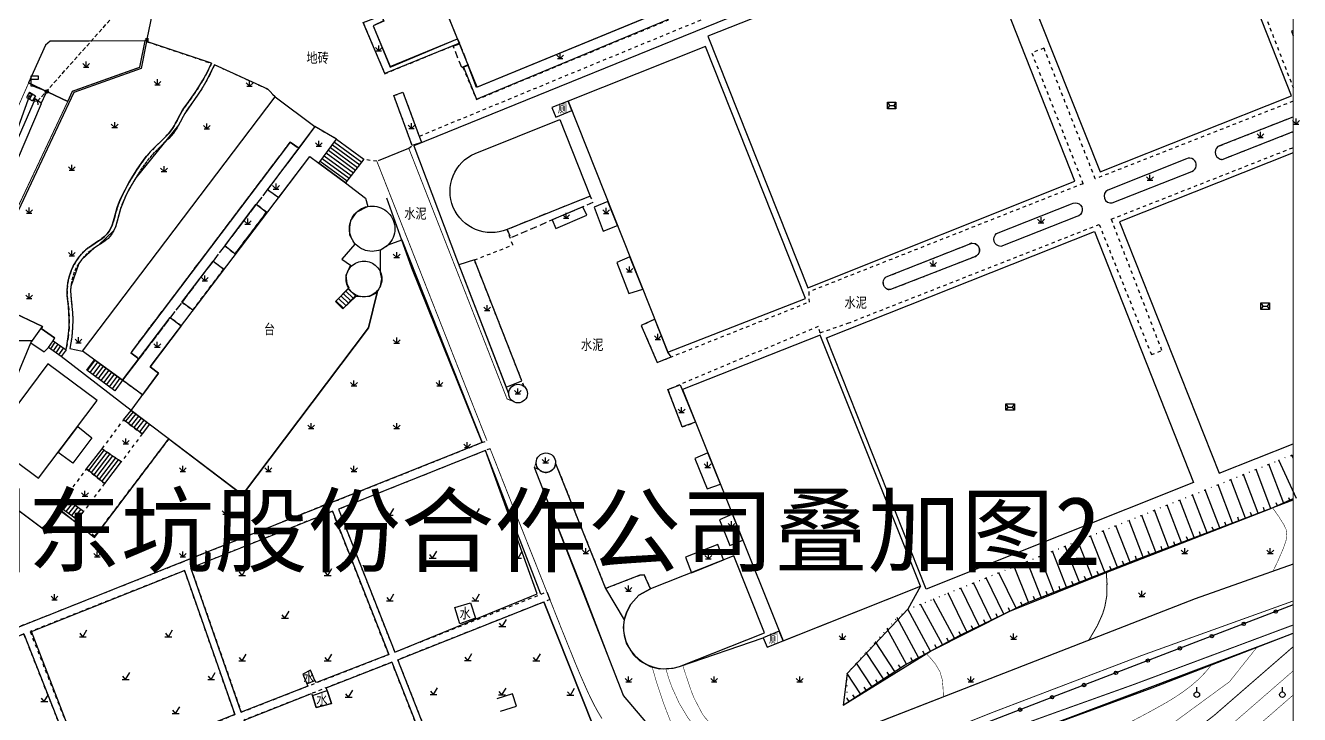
# Model space of a CAD drawing. Extents: x 396500 to 398250, y 1005980 to 1008200.
# Drawn here: x 397064.8 to 397250.9, y 1006093.1 to 1006193.8 of the extents above; entities that cross this region are included whole.
import ezdxf
from ezdxf.enums import TextEntityAlignment as Align

# ---------------------------------------------------------------- set-up
doc = ezdxf.new("R2010")
doc.units = 0
doc.header["$LTSCALE"] = 0.5
for name, pattern in [('X31', [1.8, 1.2, -0.6]), ('X39', [3, 2.5, -0.5]), ('X4', [1.6, 0, -1.6]), ('X5', [3, 2, -1]), ('X6', [2, 1, -1])]:
    doc.linetypes.add(name, pattern=pattern)
doc.layers.get('0').update_dxf_attribs({"linetype": 'CONTINUOUS'})
doc.layers.add('ASSIST', color=7, linetype='CONTINUOUS', plot=False)
for name, color, linetype in [('DGX', 2, 'CONTINUOUS'), ('DLDW', 11, 'CONTINUOUS'), ('DLSS', 4, 'CONTINUOUS'), ('DMTZ', 3, 'CONTINUOUS'), ('GXYZ', 2, 'CONTINUOUS'), ('JMD', 6, 'CONTINUOUS'), ('SXSS', 5, 'CONTINUOUS'), ('ZBTZ', 3, 'CONTINUOUS'), ('用地红线', 1, 'CONTINUOUS')]:
    doc.layers.add(name, color=color, linetype=linetype)
doc.layers.add('绘图层', color=6, linetype='CONTINUOUS', lineweight=5)
doc.styles.add('粗等线体', font='simhei.ttf')
doc.styles.add('细等线体', font='长等线体_0.TTF', dxfattribs={"width": 0.8})
doc.linetypes.add('10421', pattern='A,2,[150,AAA.SHX,S=1,R=0,X=0,Y=1],1e-11', length=2)
doc.linetypes.add('10422', pattern='A,2,[150,AAA.SHX,S=1,R=0,X=0,Y=1],2,[177,AAA.SHX,S=1,R=0,X=0,Y=0.8],1e-09', length=4)
doc.linetypes.add('1161', pattern='A,0,[149,AAA.SHX,S=0.15,R=0,X=0,Y=0],-1.6', length=1.6)
doc.linetypes.add('443', pattern='A,5,[169,AAA.SHX,S=0.83,R=0,X=0,Y=0],5', length=10)
doc.linetypes.add('8353', pattern='A,1.5,[145,AAA.SHX,S=1,R=0,X=0,Y=-0.1],1.5,-1,1.5,[145,AAA.SHX,S=1,R=0,X=0,Y=1.1],1.5,-1', length=8)

# ---------------------------------------------------------------- blocks, each defined once
blk = doc.blocks.new('gc170')
at = {"linetype": 'Continuous'}
blk.add_circle((0, 0), 0.5, dxfattribs=at)
blk = doc.blocks.new('gc013c')
at = {"linetype": 'Continuous'}
blk.add_line((0.5, 0), (4, 0), dxfattribs=at)
at = {"linetype": 'Continuous', "const_width": 0.15, "flags": 128}
blk.add_lwpolyline([(3.775, 0, 1), (3.925, 0, 1)], format="xyb", close=True, dxfattribs=at)
blk = doc.blocks.new('gc076')
for p, q in [((0, 0), (0, 3)), ((0, 3), (2, 3)), ((2, 2), (0, 2)), ((1, 0), (0, 0)), ((2, 3), (2, 2))]:
    blk.add_line(p, q)
blk = doc.blocks.new('gc124')
for p, q in [((-1, 1), (0, 0)), ((-0.8, 0), (0.8, 0)), ((0, 0), (0, 1.6)), ((0, 0), (1, 1))]:
    blk.add_line(p, q)
blk = doc.blocks.new('gc123')
for p, q in [((-1, 0), (1, 0)), ((0, 0), (-0.8, 1)), ((0, 0), (1.2, 2))]:
    blk.add_line(p, q)
blk = doc.blocks.new('gc125')
blk.add_line((0, 0.8), (0, 2.2))
blk.add_circle((0, 0), 0.8)
blk = doc.blocks.new('gc002')
at = {"const_width": 1}
blk.add_lwpolyline([(-0.5, 0), (0.5, 0)], dxfattribs=at)
blk = doc.blocks.new('gc272')
at = {"linetype": 'Continuous'}
blk.add_lwpolyline([(1.25, 0), (1.25, 0), (-1.25, 0), (-1.25, 1.9), (1.25, 1.9)], close=True, dxfattribs=at)
for points in [[(-1.25, 1.9), (-0.625, 0.95), (-1.25, 0)], [(-0.625, 0.95), (0.625, 0.95)], [(1.25, 1.9), (0.625, 0.95), (1.25, 0)]]:
    blk.add_lwpolyline(points, dxfattribs=at)

msp = doc.modelspace()

# ---------------------------------------------------------------- linework, layer by layer
at = {"layer": 'ASSIST', "linetype": '1161', "flags": 128}
for points in [[(397116.85, 1006195.27), (397117.1, 1006194.5), (397115.57, 1006193.77), (397118.08, 1006187.75), (397127.93, 1006191.88), (397128.18, 1006191.26), (397117.29, 1006186.8), (397114.14, 1006194.24)], [(397082.49, 1006191.48), (397081.7, 1006187.55), (397071.86, 1006184.04), (397057.82, 1006154.31), (397067.26, 1006149.86), (397067.1, 1006149.53), (397069.05, 1006148.19), (397068.81, 1006147.76), (397070.73, 1006146.41), (397070.79, 1006146.74), (397071.04, 1006148.31), (397071.16, 1006149.67), (397071.19, 1006150.84), (397071.14, 1006151.85), (397071.06, 1006152.75), (397070.97, 1006153.55), (397070.89, 1006154.3), (397070.87, 1006155.04), (397070.91, 1006155.78), (397071.03, 1006156.52), (397071.22, 1006157.25), (397071.46, 1006157.96), (397071.77, 1006158.65), (397072.12, 1006159.3), (397072.53, 1006159.89), (397072.97, 1006160.43), (397073.45, 1006160.9), (397073.95, 1006161.31), (397074.46, 1006161.68), (397074.97, 1006162.02), (397075.46, 1006162.34), (397075.92, 1006162.66), (397076.34, 1006163), (397076.7, 1006163.36), (397077.01, 1006163.76), (397077.25, 1006164.19), (397077.45, 1006164.65), (397077.62, 1006165.14), (397077.76, 1006165.64), (397077.9, 1006166.16), (397078.05, 1006166.69), (397078.2, 1006167.21), (397078.39, 1006167.74), (397078.59, 1006168.26), (397078.82, 1006168.78), (397079.07, 1006169.29), (397079.33, 1006169.8), (397079.61, 1006170.32), (397079.9, 1006170.82), (397080.19, 1006171.33), (397080.49, 1006171.83), (397080.79, 1006172.34), (397081.11, 1006172.83), (397081.43, 1006173.32), (397081.77, 1006173.8), (397082.12, 1006174.27), (397082.48, 1006174.73), (397082.87, 1006175.18), (397083.27, 1006175.61), (397083.68, 1006176.03), (397084.1, 1006176.44), (397084.52, 1006176.84), (397084.92, 1006177.23), (397085.3, 1006177.62), (397085.66, 1006178), (397085.98, 1006178.38), (397086.25, 1006178.77), (397086.5, 1006179.16), (397086.72, 1006179.56), (397086.94, 1006179.96), (397087.15, 1006180.38), (397087.38, 1006180.81), (397087.64, 1006181.25), (397087.94, 1006181.72), (397088.28, 1006182.2), (397088.67, 1006182.73), (397089.11, 1006183.34), (397089.59, 1006184.03), (397090.12, 1006184.85), (397090.69, 1006185.82), (397091.31, 1006186.96), (397091.97, 1006188.3)], [(397071.66, 1006151.87), (397071.7, 1006150.85), (397071.67, 1006149.66), (397071.54, 1006148.27), (397071.28, 1006146.64), (397073.12, 1006146.22), (397101.29, 1006183.41), (397100.19, 1006184.52), (397092.42, 1006188.09), (397091.13, 1006185.57), (397090.55, 1006184.59), (397088.08, 1006180.98), (397087.82, 1006180.54), (397087.37, 1006179.69), (397087.15, 1006179.28), (397080.91, 1006171.57), (397080.62, 1006171.08), (397079.78, 1006169.59), (397079.52, 1006169.08), (397078.85, 1006167.54), (397078.67, 1006167.01), (397077.92, 1006164.37), (397077.71, 1006163.89), (397075.39, 1006161.65), (397074.88, 1006161.31), (397072.95, 1006159.6), (397072.56, 1006159.03), (397071.41, 1006155.7), (397071.37, 1006154.99), (397071.58, 1006152.76)], [(397107.04, 1006179.06), (397100.15, 1006169.87), (397101.78, 1006168.68), (397106.31, 1006174.66), (397107.63, 1006173.73), (397110.25, 1006177.19)], [(397128.1, 1006158.86), (397135.03, 1006140.95), (397137.31, 1006141.89), (397130.38, 1006159.56)], [(397154.76, 1006149.96), (397157.09, 1006144.58), (397159.13, 1006145.4), (397158.63, 1006146.07), (397156.72, 1006150.89)], [(397160.68, 1006135.3), (397158.66, 1006140.61), (397160.45, 1006141.31), (397162.67, 1006135.85), (397160.72, 1006135.19)], [(397110.52, 1006123.13), (397118.73, 1006102.25), (397139.53, 1006110.79), (397131.99, 1006131.7)], [(397117.86, 1006101.91), (397107.33, 1006097.79), (397107.07, 1006098.12), (397106.44, 1006099.61), (397105.32, 1006099.01), (397106.06, 1006097.29), (397096.32, 1006093.47), (397088.95, 1006114.55), (397109.63, 1006122.86)], [(397088.03, 1006114.18), (397095.39, 1006093.11), (397086.43, 1006089.57), (397086.19, 1006089.97), (397085.38, 1006092.08), (397083.36, 1006091.22), (397084.25, 1006089.14), (397084.43, 1006088.79), (397073.64, 1006084.5), (397065.67, 1006105.25)], [(397079.95, 1006051.11), (397072.06, 1006050.04), (397063.65, 1006051), (397059.13, 1006051.38), (397056.4, 1006059.99), (397052.86, 1006059.12), (397049.13, 1006068.06), (397052.05, 1006069.45), (397047.54, 1006081.83), (397055.93, 1006101.43), (397064.55, 1006104.91), (397073.57, 1006082.02), (397084.96, 1006053.13)]]:
    msp.add_lwpolyline(points, close=True, dxfattribs=at)
at = {"layer": 'ASSIST', "linetype": '1161'}
msp.add_lwpolyline([(397250, 1006193.08), (397249.74, 1006192.98), (397250, 1006192.3)], dxfattribs=at)
at = {"layer": 'ASSIST', "linetype": 'Continuous', "flags": 128}
for points in [[(397043.59, 1006123), (397065.4, 1006183.66)], [(397065.36, 1006184.06), (397064.93, 1006183.29)]]:
    msp.add_lwpolyline(points, dxfattribs=at)
at = {"layer": 'ASSIST', "linetype": '1161'}
msp.add_lwpolyline([(397250, 1006180.46, 0.015138), (397249.94, 1006180.44), (397239.01, 1006176.12, 0.686034), (397239.63, 1006174.25), (397250, 1006178.31)], format="xyb", dxfattribs=at)
at = {"layer": 'ASSIST', "linetype": 'Continuous', "flags": 128}
for points in [[(397107.63, 1006173.73), (397110.25, 1006177.19), (397114.24, 1006174.27), (397111.55, 1006170.83)], [(397110.09, 1006153.47), (397111.94, 1006155.35), (397113.01, 1006154.33), (397111.16, 1006152.43)], [(397068.81, 1006147.76), (397070.73, 1006146.41), (397069.99, 1006145.43), (397068.17, 1006146.78)], [(397074.85, 1006144.98), (397078.98, 1006142.01), (397077.83, 1006140.45), (397073.74, 1006143.46)], [(397080.25, 1006137.56), (397082.9, 1006135.55), (397081.83, 1006134.14), (397079.13, 1006136.19)], [(397076.01, 1006131.98), (397078.76, 1006130.09), (397076.33, 1006126.89), (397073.72, 1006129.03)], [(397070.58, 1006124.79), (397073.25, 1006122.83), (397072.32, 1006121.6), (397069.6, 1006123.59)]]:
    msp.add_lwpolyline(points, close=True, dxfattribs=at)
at = {"layer": 'ASSIST', "linetype": '1161'}
for points in [[(397222.95, 1006169.78, 0.882995), (397223.56, 1006167.91), (397235.21, 1006172.49, 1.050404), (397234.4, 1006174.33)], [(397206.67, 1006163.42), (397217.6, 1006167.74, -1.20638), (397218.41, 1006165.9), (397207.28, 1006161.55, -0.708812)], [(397202.68, 1006161.88, -1.100886), (397203.49, 1006160.03), (397191.18, 1006155.22, -0.77659), (397190.56, 1006157.09)]]:
    msp.add_lwpolyline(points, format="xyb", close=True, dxfattribs=at)
at = {"layer": 'ASSIST', "linetype": '1161', "elevation": -27.35, "flags": 128}
for points in [[(397098.5, 1006167.7), (397100.02, 1006166.55), (397095.39, 1006160.45), (397093.89, 1006161.62)], [(397092.21, 1006159.37), (397093.75, 1006158.21), (397089.22, 1006152.22), (397087.61, 1006153.4)], [(397085.92, 1006151.15), (397087.55, 1006149.93), (397083, 1006143.93), (397084.2, 1006143.03), (397081.9, 1006139.85), (397078.98, 1006142.01)]]:
    msp.add_lwpolyline(points, close=True, dxfattribs=at)
at = {"layer": 'ASSIST', "linetype": '1161'}
for points in [[(397141.72, 1006165.41), (397142.3, 1006164.17), (397146.81, 1006166.12), (397146.24, 1006167.34)], [(397156.1, 1006111.5), (397155.18, 1006113.55), (397154.54, 1006113.5), (397149.54, 1006111.56), (397152.24, 1006106.98), (397152.64, 1006108.16), (397153.21, 1006109.27), (397154.41, 1006110.56)]]:
    msp.add_lwpolyline(points, close=True, dxfattribs=at)
at = {"layer": 'ASSIST', "linetype": '1161', "elevation": -27.35}
for points in [[(397116.84, 1006156.78), (397116.66, 1006157.74), (397116.66, 1006161.05), (397117.77, 1006161.77), (397119.77, 1006162.5), (397131.51, 1006132.88), (397054.97, 1006102.41), (397049.03, 1006109.75), (397049.23, 1006110.2), (397055.02, 1006123.31), (397055.33, 1006124.55), (397057.58, 1006127.57), (397067.71, 1006120.01), (397069.96, 1006122.99), (397074.85, 1006119.02), (397085.72, 1006133.41), (397096.5, 1006125.23), (397114.9, 1006149.64), (397116.16, 1006154.82), (397116.65, 1006155.79)], [(397127.26, 1006080.54), (397119.17, 1006101.13), (397140.54, 1006109.59), (397149.72, 1006086.45), (397148.96, 1006085.15), (397143.68, 1006082.57), (397138.55, 1006081.23), (397133.39, 1006082.64), (397129.98, 1006082.5)], [(397104.38, 1006070.4), (397096.72, 1006092.33), (397106.59, 1006096.2), (397106.7, 1006095.9), (397107.26, 1006094.17), (397109.5, 1006094.72), (397108.88, 1006096.62), (397108.72, 1006097.03), (397118.31, 1006100.79), (397126.49, 1006080), (397124.27, 1006078.38), (397121.75, 1006075.02), (397114.94, 1006073.02), (397111.98, 1006074.27), (397109.16, 1006074.33), (397105.58, 1006071.27)]]:
    msp.add_lwpolyline(points, close=True, dxfattribs=at)
at = {"layer": 'ASSIST', "linetype": 'X4'}
msp.add_lwpolyline([(397184.84, 1006095.46), (397184.83, 1006099.12), (397186.21, 1006100.66), (397187.6, 1006102.2), (397188.98, 1006103.73), (397190.71, 1006105.66), (397192.13, 1006107.24), (397193.72, 1006108.51), (397197.45, 1006110.01), (397199.58, 1006110.87), (397201.44, 1006111.61), (397203.3, 1006112.36), (397205.16, 1006113.11), (397207.02, 1006113.86), (397209.26, 1006114.76), (397211.12, 1006115.5), (397212.97, 1006116.25), (397214.83, 1006116.99), (397216.68, 1006117.74), (397218.54, 1006118.49), (397220.4, 1006119.23), (397222.25, 1006119.98), (397224.11, 1006120.72), (397226.03, 1006121.5), (397227.89, 1006122.24), (397229.75, 1006122.99), (397231.6, 1006123.74), (397233.46, 1006124.48), (397235.32, 1006125.23), (397237.17, 1006125.97), (397239.03, 1006126.72), (397240.88, 1006127.47), (397242.74, 1006128.21), (397244.6, 1006128.96), (397246.45, 1006129.7), (397247.93, 1006130.3), (397249.79, 1006131.04), (397250, 1006131.13)], dxfattribs=at)
at = {"layer": 'ASSIST', "linetype": 'Continuous', "elevation": -27.35, "flags": 128}
msp.add_lwpolyline([(397250, 1006109.14), (397214.84, 1006095.67), (397163.56, 1006075.8), (397112.96, 1006053.59), (397105.49, 1006046.87), (397101.39, 1006037.8), (397099.54, 1006027.97), (397097.99, 1006018.1), (397096.23, 1006000)], dxfattribs=at)
at = {"layer": 'ASSIST', "linetype": '1161', "flags": 128}
msp.add_lwpolyline([(397097.45, 1006000), (397098.62, 1006017.87), (397108.57, 1006047.34), (397122.32, 1006055.51), (397164.55, 1006072.93), (397199.58, 1006089.08), (397206.71, 1006090.29), (397208.42, 1006089.35), (397209.97, 1006089.92), (397248.24, 1006104.35), (397250, 1006105.04)], dxfattribs=at)
at = {"layer": 'DGX', "linetype": 'Continuous', "const_width": 0.075, "flags": 128}
for points, elevation in [([(397246.99, 1006123.35), (397247.89, 1006122.08), (397248.64, 1006120.88), (397248.97, 1006120.2), (397249.09, 1006119.2), (397248.92, 1006118.38), (397248.53, 1006117.32), (397247.73, 1006115.47), (397247.08, 1006114.12)], 18), ([(397196.38, 1006102.07), (397197.19, 1006101.18), (397197.74, 1006100.5), (397198.4, 1006099.39), (397198.73, 1006098.27), (397198.84, 1006097.13), (397198.91, 1006095.76)], 17), ([(397156.34, 1006100.09), (397157.01, 1006097.79), (397158, 1006094.81), (397159.07, 1006092.03), (397159.51, 1006090.46), (397159.93, 1006087.6)], 15.5), ([(397162.79, 1006086.12), (397163.79, 1006086.31), (397164.51, 1006086.55), (397165.27, 1006087.14), (397165.39, 1006087.46), (397165.3, 1006088.08), (397164.99, 1006088.64), (397162.8, 1006091.03), (397161.54, 1006092.72), (397160.31, 1006094.76), (397159.3, 1006096.97), (397158.8, 1006098.32), (397158.33, 1006099.85)], 16), ([(397160.88, 1006100.15), (397161.22, 1006099.05), (397162.11, 1006096.44), (397162.48, 1006095.52), (397163.71, 1006093.17), (397164.19, 1006092.55), (397164.74, 1006091.98), (397166.13, 1006090.96), (397168.03, 1006089.98), (397170.48, 1006088.95), (397173.04, 1006087.99), (397175.88, 1006086.99)], 16.5)]:
    msp.add_lwpolyline(points, dxfattribs=dict(at, elevation=elevation))
at = {"layer": 'DGX', "color": 3, "linetype": 'Continuous', "lineweight": -2, "const_width": 0.15, "elevation": 17.5, "flags": 128}
msp.add_lwpolyline([(397222.7, 1006113.9), (397222.81, 1006112.28), (397222.76, 1006110.39), (397222.49, 1006108.89), (397222.16, 1006107.82), (397221.39, 1006106.11), (397220.1, 1006103.91)], dxfattribs=at)
at = {"layer": 'DGX', "linetype": 'Continuous', "const_width": 0.075}
for points, elevation in [([(397185.12, 1006064.93), (397189.26, 1006067.09), (397197.2, 1006073.48), (397197.45, 1006073.73), (397204.16, 1006078.71), (397214.83, 1006082.47), (397225.4, 1006086.61), (397233.9, 1006092.94), (397240.7, 1006097.92), (397244.73, 1006102.98)], 19.5), ([(397225.68, 1006091.74), (397229.24, 1006093.63), (397231.65, 1006094.98), (397232.83, 1006095.71), (397234, 1006096.5), (397235.12, 1006097.35), (397236.2, 1006098.3), (397237.21, 1006099.34), (397238.07, 1006100.39)], 19), ([(397250, 1006099.5), (397240.43, 1006091.18), (397239.28, 1006090.36), (397237.48, 1006089.18), (397236.92, 1006088.76), (397235.65, 1006087.7), (397234.95, 1006087.06), (397233.39, 1006085.56), (397228.44, 1006080.48), (397227.9, 1006079.96), (397227.69, 1006079.8), (397226.84, 1006079.28), (397224.33, 1006077.6), (397222.82, 1006076.69), (397221.26, 1006075.84), (397219.31, 1006074.96), (397217.61, 1006074.27), (397214.44, 1006073.1), (397199.72, 1006068.63), (397197.88, 1006067.08), (397190.26, 1006063.04), (397187.21, 1006061.64)], 20.5), ([(397250, 1006095.97), (397242.43, 1006089.39), (397239.34, 1006087.4), (397238, 1006086.38), (397237.28, 1006085.77), (397236.53, 1006085.1), (397234.92, 1006083.57), (397230.09, 1006078.65), (397229.76, 1006078.42), (397228.79, 1006077.9), (397227.17, 1006076.85), (397219.99, 1006071.96), (397217.33, 1006070.57), (397210.55, 1006067.12), (397210.1, 1006066.93), (397203.21, 1006064.45), (397199.38, 1006063.92), (397190.19, 1006060.17), (397188.46, 1006059.68)], 21)]:
    msp.add_lwpolyline(points, dxfattribs=dict(at, elevation=elevation))
at = {"layer": 'DGX', "color": 3, "linetype": 'Continuous', "lineweight": -2, "const_width": 0.15, "elevation": 20}
msp.add_lwpolyline([(397250, 1006103.03), (397238.47, 1006093.01), (397237.12, 1006091.97), (397235.62, 1006090.96), (397234.62, 1006090.15), (397232.65, 1006088.33), (397226.79, 1006082.35), (397226.25, 1006081.87), (397226.12, 1006081.8), (397224.9, 1006081.44), (397222.29, 1006080.53), (397203.38, 1006073.79), (397200.13, 1006072.84), (397198.68, 1006072.17), (397196.37, 1006070.24), (397190.32, 1006065.92), (397186.19, 1006063.25)], dxfattribs=at)
at = {"layer": 'DLDW', "color": 11, "linetype": 'Continuous'}
for p, q in [((397064.93, 1006183.29), (397065.81, 1006182.81)), ((397065.36, 1006184.06), (397066.23, 1006183.57)), ((397065.79, 1006183.82), (397065.37, 1006183.05)), ((397066.23, 1006183.57), (397065.81, 1006182.81))]:
    msp.add_line(p, q, dxfattribs=at)
at = {"layer": 'DLDW', "linetype": 'Continuous'}
for points in [[(397183.99, 1006200), (397164.5, 1006192.27), (397179.08, 1006155.5), (397218.12, 1006171.09), (397206.72, 1006200)], [(397210.87, 1006200), (397221.79, 1006172.45), (397249.76, 1006183.54), (397243.28, 1006200)], [(397250, 1006175.23), (397224.61, 1006165.15), (397239.18, 1006128.4), (397250, 1006132.69)]]:
    msp.add_lwpolyline(points, dxfattribs=at)
for points in [[(397141.7, 1006181.84), (397142.28, 1006180.45), (397144.63, 1006181.38), (397144.08, 1006182.78)], [(397172.55, 1006104.36), (397173.13, 1006102.97), (397175.49, 1006103.9), (397174.93, 1006105.3)]]:
    msp.add_lwpolyline(points, close=True, dxfattribs=at)
at = {"layer": 'DLDW', "linetype": 'Continuous', "elevation": -27.35}
msp.add_lwpolyline([(397111.55, 1006170.83), (397114.45, 1006168.61), (397114.81, 1006167.38), (397113.1, 1006166.48), (397112.27, 1006165.32), (397112.13, 1006164.36), (397112.15, 1006163.22), (397112.93, 1006161.88), (397111, 1006159.66), (397112.26, 1006158.78), (397111.58, 1006157.27), (397111.73, 1006156.13), (397112.05, 1006155.47), (397110.1, 1006153.47), (397111.16, 1006152.43), (397113.11, 1006154.28), (397113.8, 1006154.2), (397115.11, 1006154.27), (397116.16, 1006154.82), (397114.9, 1006149.64), (397096.5, 1006125.23), (397080.25, 1006137.56), (397084.2, 1006143.03), (397083, 1006143.93), (397106.31, 1006174.66), (397107.63, 1006173.73)], close=True, dxfattribs=at)
at = {"layer": 'DLDW', "linetype": 'Continuous', "flags": 128}
msp.add_lwpolyline([(397196.39, 1006111.43), (397181.81, 1006148.2), (397220.96, 1006163.72), (397235.43, 1006127.02)], close=True, dxfattribs=at)
at = {"layer": 'DLSS', "linetype": 'X6'}
for points in [[(397128.71, 1006187.75), (397130.67, 1006182.99), (397158.73, 1006194.64), (397158.05, 1006196.39), (397156.54, 1006200)], [(397244.07, 1006200), (397250, 1006184.76)], [(397116.85, 1006195.27), (397114.14, 1006194.24), (397117.29, 1006186.77), (397128.18, 1006191.25)], [(397163.46, 1006194.61), (397122.31, 1006177.62)], [(397250, 1006182.76), (397221.09, 1006171.41), (397213.59, 1006190.53), (397211.82, 1006189.8), (397219.3, 1006170.71), (397179.23, 1006154.89), (397179.27, 1006153.41)], [(397120.79, 1006175.88), (397121.28, 1006176.31), (397118.6, 1006183.59), (397119.94, 1006184.08), (397122.65, 1006176.71)], [(397180.92, 1006148.93), (397184.96, 1006150.31), (397221.66, 1006164.75), (397229.29, 1006145.73), (397230.83, 1006146.33), (397223.43, 1006165.52), (397250, 1006175.99)], [(397116.13, 1006173.98), (397114.34, 1006174.23)], [(397137.63, 1006141.09), (397130.38, 1006159.56), (397135.99, 1006161.75), (397135.16, 1006164.02)], [(397156.72, 1006150.89), (397154.76, 1006149.96), (397157.09, 1006144.58), (397179.27, 1006153.41)], [(397180.92, 1006148.93), (397180.61, 1006149.83), (397158.64, 1006140.62), (397160.74, 1006135.15), (397162.69, 1006135.84)], [(397142.25, 1006129.81), (397149.54, 1006111.56), (397154.54, 1006113.5), (397155.18, 1006113.55), (397156.1, 1006111.5)]]:
    msp.add_lwpolyline(points, dxfattribs=at)
at = {"layer": 'DLSS', "linetype": 'Continuous', "const_width": 0.125, "elevation": -27.35, "flags": 128}
for points in [[(397038.67, 1006123.87), (397039.84, 1006127.81), (397047.27, 1006144.8), (397067.7, 1006190.97), (397068.37, 1006191.52), (397082.25, 1006191.59)], [(397096, 1006000), (397096.19, 1006002.84), (397097.71, 1006023.2), (397099.64, 1006037.98), (397103.56, 1006048.34), (397114.47, 1006055.73), (397130.19, 1006062.7), (397149.6, 1006070.92), (397206.21, 1006093.49), (397227.99, 1006101.8), (397250, 1006109.72)]]:
    msp.add_lwpolyline(points, dxfattribs=at)
at = {"layer": 'DLSS', "linetype": 'X6', "elevation": -27.35}
for points in [[(397082.58, 1006191.45), (397091.97, 1006188.3)], [(397091.97, 1006188.3), (397091.31, 1006186.96), (397090.69, 1006185.82), (397090.12, 1006184.85), (397089.59, 1006184.03), (397089.11, 1006183.34), (397088.67, 1006182.73), (397088.28, 1006182.2), (397087.94, 1006181.72), (397087.64, 1006181.25), (397087.38, 1006180.81), (397087.15, 1006180.38), (397086.94, 1006179.96), (397086.72, 1006179.56), (397086.5, 1006179.16), (397086.25, 1006178.77), (397085.98, 1006178.38), (397085.66, 1006178), (397085.3, 1006177.62), (397084.92, 1006177.23), (397084.52, 1006176.84), (397084.1, 1006176.44), (397083.68, 1006176.03), (397083.27, 1006175.61), (397082.87, 1006175.18), (397082.48, 1006174.73), (397082.12, 1006174.27), (397081.77, 1006173.8), (397081.43, 1006173.32), (397081.11, 1006172.83), (397080.79, 1006172.34), (397080.49, 1006171.83), (397080.19, 1006171.33), (397079.9, 1006170.82), (397079.61, 1006170.32), (397079.33, 1006169.8), (397079.07, 1006169.29), (397078.82, 1006168.78), (397078.59, 1006168.26), (397078.39, 1006167.74), (397078.2, 1006167.21), (397078.05, 1006166.69), (397077.9, 1006166.16), (397077.76, 1006165.64), (397077.62, 1006165.14), (397077.45, 1006164.65), (397077.25, 1006164.19), (397077.01, 1006163.76), (397076.7, 1006163.36), (397076.34, 1006163), (397075.92, 1006162.66), (397075.46, 1006162.34), (397074.97, 1006162.02), (397074.46, 1006161.68), (397073.95, 1006161.31), (397073.45, 1006160.9), (397072.97, 1006160.43), (397072.53, 1006159.89), (397072.12, 1006159.3), (397071.77, 1006158.65), (397071.46, 1006157.96), (397071.22, 1006157.25), (397071.03, 1006156.52), (397070.91, 1006155.78), (397070.87, 1006155.04), (397070.89, 1006154.3), (397070.97, 1006153.55), (397071.06, 1006152.75), (397071.14, 1006151.85), (397071.19, 1006150.84), (397071.16, 1006149.67), (397071.04, 1006148.31), (397070.79, 1006146.74)], [(397092.42, 1006188.09), (397091.75, 1006186.73), (397091.13, 1006185.57), (397090.55, 1006184.59), (397090.02, 1006183.77), (397089.54, 1006183.07), (397089.1, 1006182.46), (397088.71, 1006181.93), (397088.37, 1006181.45), (397088.08, 1006180.98), (397087.82, 1006180.54), (397087.59, 1006180.11), (397087.37, 1006179.69), (397087.15, 1006179.28), (397086.93, 1006178.88), (397086.68, 1006178.48), (397086.4, 1006178.09), (397086.08, 1006177.7), (397085.72, 1006177.31), (397085.33, 1006176.92), (397084.92, 1006176.52), (397084.5, 1006176.12), (397084.08, 1006175.71), (397083.66, 1006175.29), (397083.26, 1006174.86), (397082.88, 1006174.42), (397082.51, 1006173.97), (397082.17, 1006173.5), (397081.84, 1006173.03), (397081.52, 1006172.55), (397081.21, 1006172.06), (397080.91, 1006171.57), (397080.62, 1006171.08), (397080.33, 1006170.59), (397080.05, 1006170.09), (397079.78, 1006169.59), (397079.52, 1006169.08), (397079.28, 1006168.57), (397079.06, 1006168.06), (397078.85, 1006167.54), (397078.67, 1006167.01), (397078.52, 1006166.47), (397078.38, 1006165.93), (397078.24, 1006165.4), (397078.09, 1006164.88), (397077.92, 1006164.37), (397077.71, 1006163.89), (397077.46, 1006163.44), (397077.16, 1006163.02), (397076.78, 1006162.65), (397076.36, 1006162.3), (397075.89, 1006161.98), (397075.39, 1006161.65), (397074.88, 1006161.31), (397074.36, 1006160.95), (397073.86, 1006160.56), (397073.39, 1006160.11), (397072.95, 1006159.6), (397072.56, 1006159.03), (397072.21, 1006158.42), (397071.92, 1006157.77), (397071.69, 1006157.1), (397071.52, 1006156.4), (397071.41, 1006155.7), (397071.37, 1006154.99), (397071.41, 1006154.29), (397071.48, 1006153.55), (397071.58, 1006152.76), (397071.66, 1006151.87), (397071.7, 1006150.85), (397071.67, 1006149.66), (397071.54, 1006148.27), (397071.28, 1006146.64)], [(397092.42, 1006188.09), (397100.19, 1006184.52), (397101.29, 1006183.41)], [(397100.15, 1006169.87), (397101.78, 1006168.68)], [(397093.89, 1006161.62), (397095.39, 1006160.45), (397100.02, 1006166.55), (397098.5, 1006167.7)], [(397087.64, 1006153.38), (397089.22, 1006152.22), (397093.75, 1006158.21), (397092.19, 1006159.38)], [(397087.55, 1006149.93), (397085.94, 1006151.14)], [(397078.98, 1006142.01), (397081.9, 1006139.85)], [(397084.96, 1006053.13), (397064.55, 1006104.91), (397055.93, 1006101.43), (397043.75, 1006072.99), (397042.98, 1006070.96), (397028.33, 1006040.12), (397027.18, 1006040.67), (397041.81, 1006071.46), (397042.57, 1006073.47), (397054.97, 1006102.41), (397064.09, 1006106.1), (397065.02, 1006106.43), (397087.55, 1006115.36), (397109.21, 1006124.07), (397110.1, 1006124.34), (397132.21, 1006133.16)], [(397132.67, 1006131.98), (397110.52, 1006123.13)], [(397110.52, 1006123.13), (397118.73, 1006102.25)], [(397074.92, 1006119.17), (397072.09, 1006121.28)], [(397118.73, 1006102.25), (397140.96, 1006111.05)], [(397141.41, 1006109.93), (397119.17, 1006101.13), (397127.26, 1006080.55)], [(397126.48, 1006079.99), (397118.31, 1006100.79), (397096.72, 1006092.33), (397104.38, 1006070.4)]]:
    msp.add_lwpolyline(points, dxfattribs=at)
at = {"layer": 'DLSS', "linetype": 'X6'}
msp.add_lwpolyline([(397250, 1006180.46, 0.015138), (397249.94, 1006180.44), (397239.01, 1006176.12, 0.686034), (397239.63, 1006174.25), (397250, 1006178.31)], format="xyb", dxfattribs=at)
at = {"layer": 'DLSS', "linetype": 'X6', "flags": 128}
msp.add_lwpolyline([(397110.25, 1006177.19), (397107.04, 1006179.06)], dxfattribs=at)
at = {"layer": 'DLSS', "linetype": 'Continuous', "lineweight": 0, "const_width": 0.125, "flags": 128}
for points in [[(397120.79, 1006175.88), (397135.15, 1006139.25), (397135.98, 1006138.92)], [(397132.21, 1006133.16), (397129.91, 1006138.97), (397126.2, 1006148.4), (397121.64, 1006159.97), (397116.13, 1006173.98)], [(397140.96, 1006111.05), (397140, 1006113.48), (397138.72, 1006116.7), (397137.19, 1006120.55), (397135.29, 1006125.35), (397132.91, 1006131.39), (397132.67, 1006131.98)], [(397149.01, 1006092.54), (397148.44, 1006093.49), (397147.9, 1006094.47), (397147.38, 1006095.5), (397146.87, 1006096.6), (397146.34, 1006097.79), (397145.78, 1006099.08), (397145.18, 1006100.5), (397144.54, 1006102.09), (397143.82, 1006103.87), (397143.02, 1006105.86), (397142.13, 1006108.11), (397141.41, 1006109.93)]]:
    msp.add_lwpolyline(points, dxfattribs=at)
at = {"layer": 'DLSS', "linetype": 'X6'}
msp.add_lwpolyline([(397191.18, 1006155.22, -0.77659), (397190.56, 1006157.09), (397202.68, 1006161.88, -1.100886), (397203.49, 1006160.03)], format="xyb", close=True, dxfattribs=at)
at = {"layer": 'DLSS', "linetype": 'X6', "elevation": -27.35}
for points in [[(397079.13, 1006136.19), (397081.83, 1006134.14), (397078.8, 1006130.06), (397076.01, 1006131.98)], [(397074.92, 1006119.17), (397085.72, 1006133.41)], [(397073.27, 1006122.81), (397070.58, 1006124.79), (397073.72, 1006129.03), (397076.33, 1006126.89)], [(397109.63, 1006122.86), (397088.95, 1006114.55), (397096.32, 1006093.47), (397117.86, 1006101.91)], [(397073.64, 1006084.5), (397095.39, 1006093.11), (397088.03, 1006114.18), (397065.47, 1006105.24)]]:
    msp.add_lwpolyline(points, close=True, dxfattribs=at)
at = {"layer": 'DLSS', "linetype": 'Continuous', "lineweight": 0, "const_width": 0.125, "flags": 128}
msp.add_lwpolyline([(397250, 1006115.11), (397235.67, 1006110.03), (397169.31, 1006084.15, -0.047585), (397162.14, 1006085.46), (397158.16, 1006088.86), (397152.15, 1006095.9), (397146.1, 1006111.71), (397139.16, 1006129.24), (397139.38, 1006130.02)], format="xyb", dxfattribs=at)
at = {"layer": 'DMTZ', "linetype": 'Continuous'}
for p, q in [((397250.49, 1006124.71), (397247.93, 1006130.3)), ((397250, 1006130.58), (397249.79, 1006131.04)), ((397246.76, 1006123.26), (397244.6, 1006128.96)), ((397248.63, 1006123.97), (397246.45, 1006129.7)), ((397241.15, 1006121.13), (397239.03, 1006126.72)), ((397243.02, 1006121.84), (397240.88, 1006127.47)), ((397244.89, 1006122.55), (397242.74, 1006128.21)), ((397237.42, 1006119.7), (397235.32, 1006125.23)), ((397239.29, 1006120.41), (397237.17, 1006125.97)), ((397249.57, 1006124.32), (397249.39, 1006124.79)), ((397231.81, 1006117.57), (397229.75, 1006122.99)), ((397233.68, 1006118.28), (397231.6, 1006123.74)), ((397235.55, 1006118.99), (397233.46, 1006124.48)), ((397245.83, 1006122.9), (397245.65, 1006123.37)), ((397247.7, 1006123.61), (397247.52, 1006124.08)), ((397228.07, 1006116.15), (397226.03, 1006121.5)), ((397229.94, 1006116.86), (397227.89, 1006122.24)), ((397240.22, 1006120.77), (397240.04, 1006121.24)), ((397242.09, 1006121.48), (397241.91, 1006121.95)), ((397243.96, 1006122.19), (397243.78, 1006122.66)), ((397222.49, 1006113.95), (397220.4, 1006119.23)), ((397224.35, 1006114.68), (397222.25, 1006119.98)), ((397226.21, 1006115.42), (397224.11, 1006120.72)), ((397234.61, 1006118.64), (397234.43, 1006119.1)), ((397236.48, 1006119.35), (397236.3, 1006119.82)), ((397238.35, 1006120.06), (397238.17, 1006120.53)), ((397218.77, 1006112.47), (397216.68, 1006117.74)), ((397220.63, 1006113.21), (397218.54, 1006118.49)), ((397230.87, 1006117.22), (397230.7, 1006117.68)), ((397232.74, 1006117.93), (397232.56, 1006118.39)), ((397213.19, 1006110.27), (397211.12, 1006115.5)), ((397215.05, 1006111), (397212.97, 1006116.25)), ((397216.91, 1006111.74), (397214.83, 1006116.99)), ((397225.28, 1006115.05), (397225.09, 1006115.52)), ((397227.14, 1006115.79), (397226.95, 1006116.25)), ((397229, 1006116.5), (397228.83, 1006116.97)), ((397209.52, 1006108.68), (397207.02, 1006113.86)), ((397211.33, 1006109.53), (397209.26, 1006114.76)), ((397221.56, 1006113.58), (397221.37, 1006114.04)), ((397223.42, 1006114.32), (397223.23, 1006114.78)), ((397204.12, 1006106.07), (397201.44, 1006111.61)), ((397205.92, 1006106.94), (397203.3, 1006112.36)), ((397207.72, 1006107.81), (397205.16, 1006113.11)), ((397215.98, 1006111.37), (397215.8, 1006111.84)), ((397217.84, 1006112.11), (397217.65, 1006112.57)), ((397219.7, 1006112.84), (397219.51, 1006113.31)), ((397200.53, 1006104.3), (397197.45, 1006110.01)), ((397202.31, 1006105.21), (397199.58, 1006110.87)), ((397212.26, 1006109.9), (397212.08, 1006110.36)), ((397214.12, 1006110.63), (397213.94, 1006111.1)), ((397197.01, 1006102.4), (397193.72, 1006108.51)), ((397198.77, 1006103.35), (397195.58, 1006109.26)), ((397208.62, 1006108.25), (397208.4, 1006108.7)), ((397210.42, 1006109.12), (397210.2, 1006109.57)), ((397195.25, 1006101.45), (397192.13, 1006107.24)), ((397203.22, 1006105.64), (397203, 1006106.09)), ((397205.02, 1006106.51), (397204.8, 1006106.96)), ((397206.82, 1006107.38), (397206.6, 1006107.83)), ((397193.49, 1006100.5), (397190.71, 1006105.66)), ((397199.65, 1006103.83), (397199.41, 1006104.27)), ((397201.41, 1006104.77), (397201.2, 1006105.22)), ((397191.8, 1006099.43), (397188.98, 1006103.73)), ((397196.13, 1006101.93), (397195.89, 1006102.37)), ((397197.89, 1006102.88), (397197.65, 1006103.32)), ((397188.46, 1006097.24), (397186.21, 1006100.66)), ((397190.13, 1006098.33), (397187.6, 1006102.2)), ((397192.64, 1006099.98), (397192.36, 1006100.4)), ((397194.37, 1006100.98), (397194.13, 1006101.42)), ((397186.79, 1006096.14), (397184.83, 1006099.12)), ((397190.97, 1006098.88), (397190.69, 1006099.3)), ((397187.62, 1006096.69), (397187.35, 1006097.11)), ((397189.29, 1006097.79), (397189.02, 1006098.2)), ((397185.11, 1006095.04), (397184.84, 1006095.46)), ((397185.95, 1006095.59), (397185.68, 1006096.01))]:
    msp.add_line(p, q, dxfattribs=at)
at = {"layer": 'DMTZ', "linetype": '10422'}
msp.add_lwpolyline([(397179.83, 1006200), (397174.1, 1006197.61), (397121.55, 1006176.26), (397127.76, 1006159.74)], dxfattribs=at)
at = {"layer": 'DMTZ', "linetype": '10422', "elevation": -27.35}
msp.add_lwpolyline([(397066.2, 1006183.13), (397042.34, 1006128.5), (397043.8, 1006127.76), (397067.11, 1006182.42)], close=True, dxfattribs=at)
for points in [[(397131.51, 1006132.88), (397121.25, 1006158.37), (397117.58, 1006168.6)], [(397068.81, 1006147.76), (397069.05, 1006148.19), (397067.1, 1006149.53)], [(397065.59, 1006147.47), (397067.51, 1006146.15), (397068.17, 1006146.78)], [(397080.25, 1006137.56), (397069.99, 1006145.43)], [(397140.09, 1006110.73), (397131.99, 1006131.7)], [(397057.58, 1006127.57), (397067.57, 1006120.12), (397069.71, 1006123.03), (397072.09, 1006121.28)], [(397048.95, 1006048.98), (397057.64, 1006051.51), (397063.65, 1006051), (397072.06, 1006050.04), (397079.96, 1006051.11), (397087.52, 1006054.17), (397089.47, 1006059.92), (397094.4, 1006064.02), (397097.35, 1006066.21), (397099.92, 1006067.16), (397105.58, 1006071.27), (397109.16, 1006074.33), (397111.98, 1006074.27), (397114.94, 1006073.02), (397121.75, 1006075.02), (397124.27, 1006078.38), (397129.98, 1006082.5), (397133.39, 1006082.64), (397138.55, 1006081.23), (397143.68, 1006082.57), (397148.96, 1006085.15), (397149.72, 1006086.45), (397140.54, 1006109.59)]]:
    msp.add_lwpolyline(points, dxfattribs=at)
at = {"layer": 'DMTZ', "linetype": 'Continuous'}
msp.add_lwpolyline([(397184.28, 1006094.49), (397193.2, 1006100.35), (397201.24, 1006104.69), (397211, 1006109.4), (397227.51, 1006115.94), (397250, 1006124.49)], dxfattribs=at)
at = {"layer": 'DMTZ', "linetype": '10421', "elevation": -27.35}
for points in [[(397208.39, 1006089.34), (397229.4, 1006097.01), (397250, 1006105.04)], [(397134.21, 1006093.61), (397136.53, 1006094.35), (397135.96, 1006096.14), (397133.64, 1006095.4)]]:
    msp.add_lwpolyline(points, dxfattribs=at)
at = {"layer": 'JMD', "linetype": 'Continuous'}
for p, q in [((397109.95, 1006176.79), (397113.93, 1006173.87)), ((397110.25, 1006177.19), (397114.24, 1006174.27)), ((397108.74, 1006175.2), (397112.69, 1006172.29)), ((397109.04, 1006175.6), (397113, 1006172.69)), ((397109.34, 1006176), (397113.31, 1006173.08)), ((397109.65, 1006176.39), (397113.62, 1006173.48)), ((397107.83, 1006174.01), (397111.77, 1006171.1)), ((397108.14, 1006174.4), (397112.08, 1006171.5)), ((397108.44, 1006174.8), (397112.38, 1006171.9)), ((397111.24, 1006154.63), (397112.31, 1006153.61)), ((397111.59, 1006154.99), (397112.66, 1006153.97)), ((397111.94, 1006155.35), (397113.01, 1006154.33)), ((397110.18, 1006153.56), (397111.26, 1006152.53)), ((397110.54, 1006153.92), (397111.61, 1006152.89)), ((397110.89, 1006154.28), (397111.96, 1006153.25)), ((397069.09, 1006147.56), (397068.43, 1006146.58)), ((397069.5, 1006147.27), (397068.82, 1006146.3)), ((397069.91, 1006146.99), (397069.21, 1006146.01)), ((397070.32, 1006146.7), (397069.6, 1006145.72)), ((397070.73, 1006146.41), (397069.99, 1006145.43)), ((397074.92, 1006144.93), (397073.81, 1006143.41)), ((397075.33, 1006144.63), (397074.21, 1006143.12)), ((397075.73, 1006144.34), (397074.62, 1006142.82)), ((397076.14, 1006144.05), (397075.02, 1006142.52)), ((397076.54, 1006143.76), (397075.42, 1006142.23)), ((397076.95, 1006143.47), (397075.82, 1006141.93)), ((397077.35, 1006143.17), (397076.22, 1006141.63)), ((397077.76, 1006142.88), (397076.63, 1006141.34)), ((397078.17, 1006142.59), (397077.03, 1006141.04)), ((397078.57, 1006142.3), (397077.43, 1006140.74)), ((397078.98, 1006142.01), (397077.83, 1006140.45)), ((397080.51, 1006137.36), (397079.4, 1006135.98)), ((397080.91, 1006137.06), (397079.81, 1006135.68)), ((397081.31, 1006136.75), (397080.21, 1006135.37)), ((397081.7, 1006136.45), (397080.62, 1006135.06)), ((397082.1, 1006136.15), (397081.02, 1006134.76)), ((397082.5, 1006135.85), (397081.43, 1006134.45)), ((397082.9, 1006135.55), (397081.83, 1006134.14)), ((397076.29, 1006131.79), (397073.98, 1006128.81)), ((397076.7, 1006131.5), (397074.37, 1006128.49)), ((397077.11, 1006131.22), (397074.76, 1006128.17)), ((397077.52, 1006130.94), (397075.16, 1006127.85)), ((397077.93, 1006130.65), (397075.55, 1006127.53)), ((397078.35, 1006130.37), (397075.94, 1006127.21)), ((397078.76, 1006130.09), (397076.33, 1006126.89)), ((397070.83, 1006124.6), (397069.86, 1006123.4)), ((397071.24, 1006124.31), (397070.27, 1006123.1)), ((397071.64, 1006124.01), (397070.68, 1006122.8)), ((397072.04, 1006123.71), (397071.09, 1006122.5)), ((397072.44, 1006123.42), (397071.5, 1006122.2)), ((397072.85, 1006123.12), (397071.91, 1006121.9)), ((397073.25, 1006122.83), (397072.32, 1006121.6))]:
    msp.add_line(p, q, dxfattribs=at)
at = {"layer": 'JMD', "linetype": 'Continuous', "flags": 128}
for points in [[(397118, 1006200), (397115.86, 1006199.04), (397116.32, 1006197.91), (397115.93, 1006197.7), (397117.16, 1006194.45), (397115.57, 1006193.77), (397118.09, 1006187.83), (397127.93, 1006191.88), (397124.64, 1006200)], [(397107.63, 1006173.73), (397110.25, 1006177.19)], [(397114.24, 1006174.27), (397111.55, 1006170.83)], [(397110.09, 1006153.47), (397111.94, 1006155.35)], [(397113.01, 1006154.33), (397111.16, 1006152.43)], [(397068.81, 1006147.76), (397070.73, 1006146.41)], [(397069.99, 1006145.43), (397068.17, 1006146.78)], [(397077.83, 1006140.45), (397073.74, 1006143.46)], [(397074.85, 1006144.98), (397078.98, 1006142.01)], [(397081.83, 1006134.14), (397079.13, 1006136.19)], [(397080.25, 1006137.56), (397082.9, 1006135.55)], [(397076.01, 1006131.98), (397078.76, 1006130.09)], [(397076.33, 1006126.89), (397073.72, 1006129.03)], [(397070.58, 1006124.79), (397073.25, 1006122.83)], [(397072.32, 1006121.6), (397069.6, 1006123.59)]]:
    msp.add_lwpolyline(points, dxfattribs=at)
at = {"layer": 'JMD', "linetype": 'Continuous'}
msp.add_lwpolyline([(397154.87, 1006200), (397156.72, 1006195.49), (397130.8, 1006184.83), (397127.93, 1006191.88), (397125.48, 1006197.94), (397130.51, 1006200)], dxfattribs=at)
at = {"layer": 'JMD', "color": 6, "linetype": '443', "const_width": 0.15, "flags": 128}
msp.add_lwpolyline([(397082.29, 1006191.75), (397081.49, 1006187.74)], dxfattribs=at)
at = {"layer": 'JMD', "linetype": 'X5'}
msp.add_lwpolyline([(397129.47, 1006188.07), (397128.52, 1006187.68), (397127.29, 1006190.79), (397128.19, 1006191.16)], close=True, dxfattribs=at)
at = {"layer": 'JMD', "linetype": 'Continuous', "flags": 128}
for points in [[(397164.12, 1006190.76), (397144.07, 1006182.78), (397158.63, 1006146.07), (397178.77, 1006153.93)], [(397180.89, 1006148.58), (397160.8, 1006140.64), (397175.49, 1006103.9), (397195.57, 1006111.9)]]:
    msp.add_lwpolyline(points, close=True, dxfattribs=at)
at = {"layer": 'JMD', "color": 6, "linetype": '443', "const_width": 0.15, "elevation": -27.35, "flags": 128}
msp.add_lwpolyline([(397081.49, 1006187.74), (397071.68, 1006184.24), (397057.6, 1006154.42)], dxfattribs=at)
at = {"layer": 'JMD', "linetype": 'Continuous', "elevation": -27.35, "flags": 128}
for points in [[(397078.98, 1006142.01), (397073.12, 1006146.22), (397101.29, 1006183.41), (397107.04, 1006179.06), (397104.72, 1006175.9), (397103.48, 1006176.79), (397080.19, 1006145.99), (397081.36, 1006145.11)], [(397045.43, 1006129.22), (397055.33, 1006124.55), (397060.88, 1006132), (397059.54, 1006133), (397065.59, 1006147.47), (397067.26, 1006149.86), (397057.6, 1006154.42)], [(397072.42, 1006135.23), (397074.49, 1006133.59), (397071.69, 1006129.85), (397069.57, 1006131.44)]]:
    msp.add_lwpolyline(points, close=True, dxfattribs=at)
at = {"layer": 'JMD', "linetype": 'Continuous'}
msp.add_lwpolyline([(397147.31, 1006168.9), (397135.16, 1006164.02, -0.995499), (397130.49, 1006175.13), (397142.87, 1006180.09)], format="xyb", close=True, dxfattribs=at)
at = {"layer": 'JMD', "linetype": 'X39', "elevation": -27.35, "flags": 128}
msp.add_lwpolyline([(397103.48, 1006176.79), (397104.72, 1006175.9), (397081.36, 1006145.11), (397080.19, 1006145.99)], close=True, dxfattribs=at)
at = {"layer": 'JMD', "linetype": 'Continuous', "elevation": -27.35}
for points in [[(397113.08, 1006161.79, -0.414214), (397113.1, 1006166.48, -0.414214), (397117.79, 1006166.46, -0.414214), (397117.77, 1006161.77, -0.414214)], [(397112.38, 1006154.94, -0.414214), (397112.39, 1006158.63, -0.414214), (397116.09, 1006158.62, -0.414214), (397116.07, 1006154.93, -0.414214)]]:
    msp.add_lwpolyline(points, format="xyb", close=True, dxfattribs=at)
at = {"layer": 'JMD', "linetype": 'X5', "flags": 128}
msp.add_lwpolyline([(397135.16, 1006164.02), (397135.64, 1006162.82), (397147.75, 1006167.99), (397147.31, 1006168.9)], close=True, dxfattribs=at)
at = {"layer": 'JMD', "linetype": 'Continuous', "elevation": -27.35}
msp.add_lwpolyline([(397066.69, 1006127.66), (397075.26, 1006139.02), (397068.03, 1006144.4), (397059.54, 1006133)], close=True, dxfattribs=at)
at = {"layer": 'JMD', "linetype": 'Continuous'}
msp.add_lwpolyline([(397168.28, 1006116.32), (397156.1, 1006111.5), (397154.41, 1006110.56), (397153.21, 1006109.27), (397152.64, 1006108.16), (397152.24, 1006106.98), (397152.13, 1006105.87), (397152.24, 1006104.67), (397152.62, 1006103.44), (397153.63, 1006101.84), (397154.54, 1006100.99), (397156.04, 1006100.16), (397157.42, 1006099.82), (397159.4, 1006099.89), (397160.34, 1006100.17), (397172.74, 1006105.05)], close=True, dxfattribs=at)
at = {"layer": 'SXSS', "linetype": 'Continuous'}
for q in [(397066.05, 1006182.72), (397066.57, 1006182.25)]:
    msp.add_line((397066.55, 1006182.75), q, dxfattribs=at)
at = {"layer": 'SXSS', "linetype": 'X31', "flags": 128}
msp.add_lwpolyline([(397066.55, 1006182.75), (397081.92, 1006200)], dxfattribs=at)
at = {"layer": 'SXSS', "linetype": 'Continuous', "elevation": -27.35, "flags": 128}
for points in [[(397127.51, 1006108.76), (397129.8, 1006109.43), (397130.56, 1006107.22), (397128.26, 1006106.4)], [(397105.32, 1006099.01), (397105.91, 1006097.63), (397107.07, 1006098.12), (397106.44, 1006099.61)], [(397106.7, 1006095.9), (397108.88, 1006096.62), (397109.5, 1006094.72), (397107.26, 1006094.17)]]:
    msp.add_lwpolyline(points, close=True, dxfattribs=at)
at = {"layer": 'SXSS', "linetype": '8353', "const_width": 0.15, "elevation": -27.35, "flags": 128}
msp.add_lwpolyline([(397250, 1006106.21), (397243.58, 1006103.81), (397226.72, 1006097.52), (397216.83, 1006093.98), (397209.77, 1006091.44), (397206.03, 1006090.04), (397194.94, 1006085.46), (397169.05, 1006074.78), (397146.87, 1006065.63), (397135.77, 1006061.06), (397124.68, 1006056.48), (397122.32, 1006055.51), (397115.38, 1006051.64), (397114.72, 1006051.27), (397109.03, 1006047.64), (397108.57, 1006047.34), (397098.62, 1006017.87), (397097.45, 1006000)], dxfattribs=at)
at = {"layer": 'ZBTZ', "linetype": '1161', "flags": 128}
for points in [[(397083.83, 1006198.22), (397082.51, 1006191.81)], [(397070.97, 1006182.74), (397065.25, 1006185.44)], [(397120.76, 1006175.87), (397116.31, 1006174.05)], [(397127.76, 1006159.74), (397135.37, 1006140.05)], [(397140.96, 1006111.05), (397141.41, 1006109.93)]]:
    msp.add_lwpolyline(points, dxfattribs=at)
for points in [[(397129.45, 1006187.98), (397128.8, 1006187.73), (397130.69, 1006183.06), (397158.66, 1006194.68), (397158, 1006196.32), (397156.66, 1006195.76), (397156.78, 1006195.46), (397130.7, 1006184.74)], [(397129.45, 1006187.98), (397128.8, 1006187.73), (397130.69, 1006183.06), (397158.66, 1006194.68), (397158, 1006196.32), (397156.66, 1006195.76), (397156.78, 1006195.46), (397130.7, 1006184.74)], [(397081.49, 1006187.74), (397082.25, 1006191.59), (397068.37, 1006191.52), (397067.7, 1006190.97), (397065.25, 1006185.44), (397070.97, 1006182.74), (397071.68, 1006184.24)], [(397118.6, 1006183.59), (397119.94, 1006184.08), (397122.65, 1006176.71), (397121.28, 1006176.31)]]:
    msp.add_lwpolyline(points, close=True, dxfattribs=at)
at = {"layer": 'ZBTZ', "linetype": '1161'}
for points in [[(397250, 1006193.08), (397249.74, 1006192.98), (397250, 1006192.3)], [(397141.76, 1006165.43), (397142.3, 1006164.17), (397146.81, 1006166.12), (397146.24, 1006167.34)]]:
    msp.add_lwpolyline(points, dxfattribs=at)
msp.add_lwpolyline([(397250, 1006180.46, 0.015138), (397249.94, 1006180.44), (397239.01, 1006176.12, 0.686034), (397239.63, 1006174.25), (397250, 1006178.31)], format="xyb", dxfattribs=at)
for points in [[(397222.95, 1006169.78, 0.882995), (397223.56, 1006167.91), (397235.21, 1006172.49, 1.050404), (397234.4, 1006174.33)], [(397206.67, 1006163.42), (397217.6, 1006167.74, -1.20638), (397218.41, 1006165.9), (397207.28, 1006161.55, -0.708812)], [(397135.79, 1006139.08, -0.414214), (397135.8, 1006141.01, -0.414214), (397137.73, 1006141, -0.414214), (397137.72, 1006139.07, -0.414214)], [(397139.82, 1006128.93, -0.414214), (397139.83, 1006130.94, -0.414214), (397141.84, 1006130.93, -0.414214), (397141.83, 1006128.92, -0.414214)]]:
    msp.add_lwpolyline(points, format="xyb", close=True, dxfattribs=at)
for points in [[(397149.89, 1006168.11), (397147.9, 1006167.26), (397149.21, 1006163.78), (397151.29, 1006164.58)], [(397149.87, 1006168.11), (397147.9, 1006167.26), (397149.21, 1006163.78), (397151.27, 1006164.58)], [(397153.11, 1006160), (397151.17, 1006159.2), (397152.94, 1006154.64), (397154.98, 1006155.28)], [(397164.48, 1006131.38), (397162.6, 1006130.57), (397164.4, 1006126.13), (397166.32, 1006126.79)], [(397168.1, 1006122.39), (397166.18, 1006121.6), (397167.69, 1006117.84), (397169.61, 1006118.62)], [(397166.77, 1006115.72), (397165.93, 1006117.96), (397161.22, 1006116.12), (397162.08, 1006113.86)]]:
    msp.add_lwpolyline(points, close=True, dxfattribs=at)
at = {"layer": 'ZBTZ', "linetype": '1161', "flags": 128}
msp.add_lwpolyline([(397250, 1006115.11), (397235.67, 1006110.03), (397169.31, 1006084.15), (397162.14, 1006085.46), (397158.16, 1006088.86), (397152.15, 1006095.9), (397139.16, 1006129.24), (397139.82, 1006128.93, 0.638622), (397142.25, 1006129.81), (397149.54, 1006111.56), (397152.24, 1006106.98, 0.572983), (397160.34, 1006100.17), (397172.55, 1006104.36), (397173.13, 1006102.97), (397195.57, 1006111.9), (397193.72, 1006108.51), (397184.83, 1006099.12), (397184.28, 1006094.49), (397197.01, 1006102.4), (397208.62, 1006108.25), (397222.7, 1006113.9), (397246.76, 1006123.26), (397250, 1006124.71)], format="xyb", dxfattribs=at)
at = {"layer": '用地红线', "linetype": 'Continuous', "flags": 128}
msp.add_lwpolyline([(397047.45, 1006156.69), (397055.36, 1006147.78), (397065.69, 1006147.78)], dxfattribs=at)
at = {"layer": '绘图层', "linetype": 'Continuous', "flags": 128}
msp.add_lwpolyline([(396900, 1006330), (396900, 1005980), (397250, 1005980), (397250, 1006330)], close=True, dxfattribs=at)

# ---------------------------------------------------------------- block references
at = {"layer": 'DLDW', "linetype": 'Continuous', "xscale": 0.5, "yscale": 0.5}
for p in [(397191.34, 1006181.66), (397245.9, 1006152.33), (397208.65, 1006137.59)]:
    msp.add_blockref('gc272', p, dxfattribs=at)
at = {"layer": 'DLSS', "linetype": 'Continuous', "xscale": 0.5000000000004171, "yscale": 0.4999999999999624}
msp.add_blockref('gc076', (397065.62, 1006184.95, -12.29), dxfattribs=at)
at = {"layer": 'GXYZ', "linetype": 'Continuous', "yscale": 0.4999999999999624}
for xscale, rotation in [(0.4999999999897292, 158.6924709243729), (0.5000000000309405, 244.0920301743969)]:
    msp.add_blockref('gc013c', (397067.89, 1006184.18, -27.35), dxfattribs=dict(at, xscale=xscale, rotation=rotation))
at = {"layer": 'GXYZ', "linetype": 'Continuous', "xscale": 0.5000000000004171, "yscale": 0.4999999999999624}
msp.add_blockref('gc170', (397067.89, 1006184.18, -27.35), dxfattribs=at)
at = {"layer": 'JMD', "linetype": 'Continuous', "xscale": 0.5000000000004171, "yscale": 0.4999999999999624, "zscale": 0.5}
msp.add_blockref('gc002', (397082.54, 1006191.75, -27.35), dxfattribs=at)
at = {"layer": 'ZBTZ', "linetype": '1161', "xscale": 0.5, "yscale": 0.5}
for p in [(397116.41, 1006190.12), (397142.91, 1006189), (397084.07, 1006185.16), (397097.53, 1006184.97), (397077.82, 1006178.91), (397091.28, 1006178.72), (397071.57, 1006172.66), (397085.03, 1006172.47), (397065.32, 1006166.41), (397071.57, 1006160.16), (397197.41, 1006158.7), (397065.32, 1006153.91), (397132.24, 1006152.16), (397072.53, 1006147.47), (397157.17, 1006147.96), (397160.65, 1006137.26), (397152.88, 1006111.18)]:
    msp.add_blockref('gc124', p, dxfattribs=at)
at = {"layer": 'ZBTZ', "linetype": 'Continuous'}
for name, p, xscale, yscale in [('gc124', (397073.65, 1006187.75), 0.5, 0.5), ('gc170', (397065.4, 1006183.66), 0.5, 0.5), ('gc124', (397121.19, 1006178.77), 0.5, 0.5), ('gc124', (397250.43, 1006179.42), 0.5, 0.5), ('gc124', (397107.65, 1006176.18), 0.5, 0.5), ('gc124', (397245.23, 1006177.48), 0.5, 0.5), ('gc124', (397229.08, 1006171.22), 0.5, 0.5), ('gc124', (397101.4, 1006169.93), 0.5, 0.5), ('gc124', (397097.26, 1006164.8), 0.5, 0.5), ('gc124', (397143.79, 1006165.67), 0.5, 0.5), ('gc124', (397149.62, 1006166.37), 0.5, 0.5), ('gc124', (397213.17, 1006165), 0.5, 0.5), ('gc124', (397119.03, 1006159.91), 0.5, 0.5), ('gc124', (397153.03, 1006157.82), 0.5, 0.5), ('gc124', (397091, 1006156.51), 0.5, 0.5), ('gc124', (397084.05, 1006146.82), 0.5, 0.5), ('gc124', (397119.03, 1006147.41), 0.5, 0.5), ('gc124', (397112.78, 1006141.16), 0.5, 0.5), ('gc124', (397125.28, 1006141.16), 0.5, 0.5), ('gc124', (397136.72, 1006139.99), 0.5, 0.5), ('gc124', (397106.53, 1006134.91), 0.5, 0.5), ('gc124', (397119.03, 1006134.91), 0.5, 0.5), ('gc124', (397079.44, 1006132.67, -27.35), 0.5000000000004174, 0.4999999999999627), ('gc124', (397129.31, 1006132.13, -27.35), 0.5000000000004171, 0.4999999999999624), ('gc124', (397140.78, 1006129.89), 0.5, 0.5), ('gc124', (397087.78, 1006128.66), 0.5, 0.5), ('gc124', (397100.28, 1006128.66), 0.5, 0.5), ('gc124', (397112.78, 1006128.66), 0.5, 0.5), ('gc124', (397164.45, 1006129.25), 0.5, 0.5), ('gc124', (397073.48, 1006125.04, -27.35), 0.5000000000004174, 0.4999999999999623), ('gc124', (397081.53, 1006122.41), 0.5, 0.5), ('gc124', (397094.03, 1006122.41), 0.5, 0.5), ('gc123', (397118.02, 1006122.25), 0.5, 0.5), ('gc123', (397130.52, 1006122.25), 0.5, 0.5), ('gc124', (397167.94, 1006120.57), 0.5, 0.5), ('gc124', (397146.66, 1006116.65), 0.5, 0.5), ('gc124', (397234.16, 1006116.65), 0.5, 0.5), ('gc124', (397246.66, 1006116.65), 0.5, 0.5), ('gc124', (397075.28, 1006116.16), 0.5, 0.5), ('gc124', (397087.78, 1006116.16), 0.5, 0.5), ('gc123', (397124.27, 1006116), 0.5, 0.5), ('gc123', (397136.77, 1006116), 0.5, 0.5), ('gc124', (397164.56, 1006115.87), 0.5, 0.5), ('gc123', (397096.45, 1006113.47), 0.5, 0.5), ('gc123', (397108.95, 1006113.47), 0.5, 0.5), ('gc124', (397069.03, 1006109.91), 0.5, 0.5), ('gc123', (397118.02, 1006109.75), 0.5, 0.5), ('gc123', (397130.52, 1006109.75), 0.5, 0.5), ('gc124', (397227.91, 1006110.4), 0.5, 0.5), ('gc123', (397102.7, 1006107.22), 0.5, 0.5), ('gc170', (397247.46, 1006108.17), 0.5, 0.5), ('gc123', (397134.45, 1006106, -27.35), 0.5000000000004171, 0.4999999999999624), ('gc170', (397242.79, 1006106.38), 0.5, 0.5), ('gc123', (397073.17, 1006104.5), 0.5, 0.5), ('gc123', (397085.67, 1006104.5), 0.5, 0.5), ('gc124', (397184.16, 1006104.15), 0.5, 0.5), ('gc124', (397209.16, 1006104.15), 0.5, 0.5), ('gc170', (397238.12, 1006104.59), 0.5, 0.5), ('gc170', (397233.45, 1006102.8), 0.5, 0.5), ('gc123', (397096.45, 1006100.97), 0.5, 0.5), ('gc123', (397108.95, 1006100.97), 0.5, 0.5), ('gc123', (397129.42, 1006101.03, -27.35), 0.5000000000004171, 0.4999999999999624), ('gc123', (397139.42, 1006100.98, -27.35), 0.5000000000004171, 0.4999999999999624), ('gc170', (397228.78, 1006101.01), 0.5, 0.5), ('gc123', (397079.42, 1006098.25), 0.5, 0.5), ('gc123', (397091.92, 1006098.25), 0.5, 0.5), ('gc124', (397152.91, 1006097.9), 0.5, 0.5), ('gc124', (397165.41, 1006097.9), 0.5, 0.5), ('gc124', (397177.91, 1006097.9), 0.5, 0.5), ('gc124', (397202.91, 1006097.9), 0.5, 0.5), ('gc170', (397224.12, 1006099.22), 0.5, 0.5), ('gc123', (397112, 1006095.67, -27.35), 0.5000000000004171, 0.4999999999999624), ('gc123', (397124.4, 1006096.05, -27.35), 0.5000000000004171, 0.4999999999999624), ('gc123', (397134.4, 1006096, -27.35), 0.5000000000004171, 0.4999999999999624), ('gc123', (397144.4, 1006095.96, -27.35), 0.5000000000004171, 0.4999999999999624), ('gc170', (397219.45, 1006097.44), 0.5, 0.5), ('gc125', (397235.93, 1006096.04), 0.5, 0.5), ('gc125', (397248.43, 1006096.04), 0.5, 0.5), ('gc123', (397067.54, 1006095.04), 0.5, 0.5), ('gc170', (397214.78, 1006095.65), 0.5, 0.5), ('gc123', (397086.72, 1006093.26), 0.5, 0.5), ('gc170', (397210.11, 1006093.84), 0.5, 0.5)]:
    msp.add_blockref(name, p, dxfattribs=dict(at, xscale=xscale, yscale=yscale))

# ---------------------------------------------------------------- texts
at = {"layer": 'DLDW', "linetype": 'Continuous', "style": '细等线体', "width": 0.8}
for p in [(397142.58, 1006181.09), (397173.43, 1006103.61)]:
    msp.add_text('厕', height=1.2, dxfattribs=at).set_placement(p)
msp.add_text('台', height=1.5, dxfattribs=at).set_placement((397100.44, 1006149.48), align=Align.MIDDLE)
at = {"layer": 'DLSS', "linetype": 'Continuous', "style": '细等线体', "width": 0.8}
for s, p in [('地砖', (397107.47, 1006189.13)), ('水泥', (397121.76, 1006166.38)), ('水泥', (397186.09, 1006153.36, -27.35)), ('水泥', (397147.59, 1006147.2))]:
    msp.add_text(s, height=1.5, dxfattribs=at).set_placement(p, align=Align.MIDDLE)
at = {"layer": 'SXSS', "color": 5, "linetype": 'Continuous', "style": '细等线体', "width": 0.8}
for p in [(397129.02, 1006107.94), (397106.19, 1006098.6), (397108.1, 1006095.36)]:
    msp.add_text('水', height=1.5, dxfattribs=at).set_placement(p, align=Align.MIDDLE)
at = {"layer": '绘图层', "color": 1, "linetype": 'Continuous', "style": '粗等线体'}
msp.add_text('珠海市香洲东坑股份合作公司叠加图2', height=10, dxfattribs=at).set_placement((397109.4, 1006120.2), align=Align.MIDDLE)

doc.saveas('drawing.dxf')
